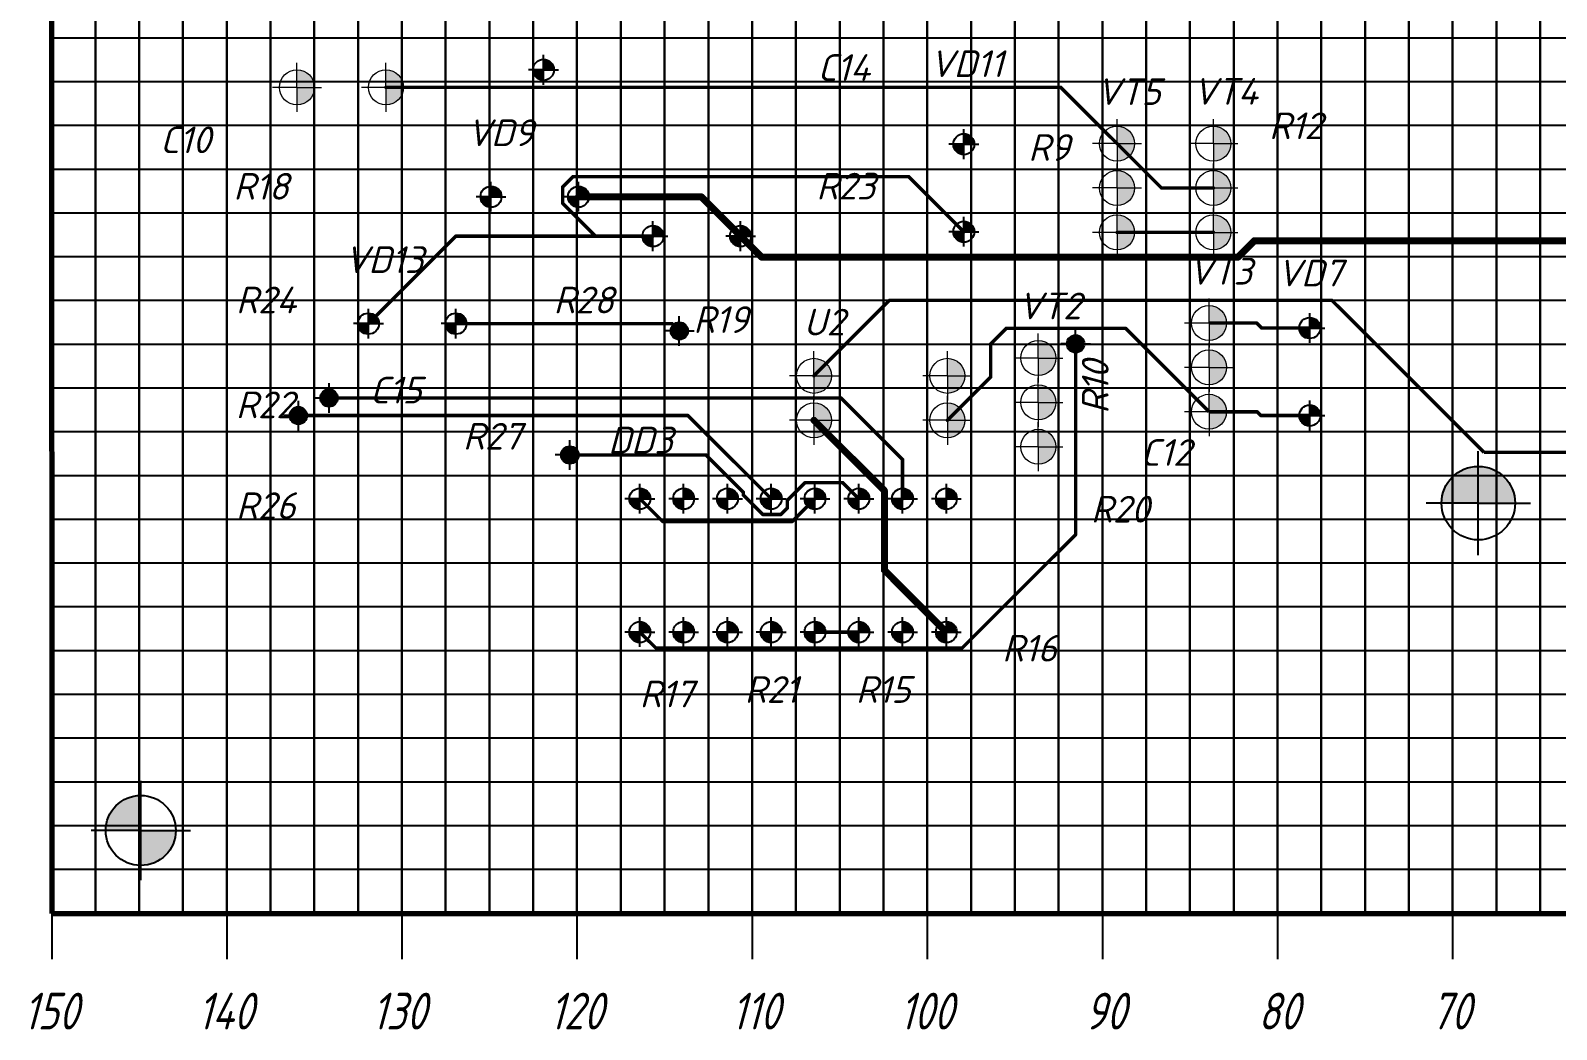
# Model space of a CAD drawing. Header units: millimetres. Extents: x 784 to 1625, y -303 to 291.
# Drawn here: x 1273.4 to 1447.7, y -13.7 to 100.5 of the extents above; entities that cross this region are included whole.
import ezdxf

# ---------------------------------------------------------------- set-up
doc = ezdxf.new("R2010")
doc.units = ezdxf.units.MM
doc.header["$LTSCALE"] = 0.5
doc.layers.get('0').update_dxf_attribs({"lineweight": 60})
for name, color, linetype in [('BottomLayer', 5, 'Continuous'), ('TopOverlay', 2, 'Continuous'), ('Тонкие', 7, 'Continuous')]:
    doc.layers.add(name, color=color, linetype=linetype)
doc.layers.add('тонкая', color=7, linetype='Continuous', lineweight=20)
doc.styles.get("Standard").update_dxf_attribs({"font": 'isocpeui.ttf', "width": 0.9})
doc.styles.add('стиль1', font='romans.shx', dxfattribs={"width": 0.75, "oblique": 15, "height": 3.5})

# ---------------------------------------------------------------- blocks, each defined once
blk = doc.blocks.new('*U29')
at = {"layer": 'Тонкие'}
for p, q in [((-2.5, 2.5), (-2.5, -2.5)), ((-2.5, 2.5), (2.5, 2.5)), ((2.5, -2.5), (2.5, 2.5)), ((-2.5, -2.5), (2.5, -2.5))]:
    blk.add_line(p, q, dxfattribs=at)
blk = doc.blocks.new('*U30')
at = {"layer": 'Тонкие', "color": 0, "linetype": 'ByBlock', "lineweight": -2, "transparency": 16777216}
for p in [(125, 100), (130, 100), (135, 100), (140, 100), (145, 100), (150, 100), (155, 100), (160, 100), (165, 100), (170, 100), (175, 100), (180, 100), (185, 100), (190, 100), (195, 100), (200, 100), (205, 100), (210, 100), (215, 100), (220, 100), (225, 100), (230, 100), (235, 100), (240, 100), (245, 100), (250, 100), (255, 100), (260, 100), (265, 100), (270, 100), (275, 100), (280, 100), (285, 100), (290, 100), (295, 100), (125, 95), (130, 95), (135, 95), (140, 95), (145, 95), (150, 95), (155, 95), (160, 95), (165, 95), (170, 95), (175, 95), (180, 95), (185, 95), (190, 95), (195, 95), (200, 95), (205, 95), (210, 95), (215, 95), (220, 95), (225, 95), (230, 95), (235, 95), (240, 95), (245, 95), (250, 95), (255, 95), (260, 95), (265, 95), (270, 95), (275, 95), (280, 95), (285, 95), (290, 95), (295, 95), (125, 90), (130, 90), (135, 90), (140, 90), (145, 90), (150, 90), (155, 90), (160, 90), (165, 90), (170, 90), (175, 90), (180, 90), (185, 90), (190, 90), (195, 90), (200, 90), (205, 90), (210, 90), (215, 90), (220, 90), (225, 90), (230, 90), (235, 90), (240, 90), (245, 90), (250, 90), (255, 90), (260, 90), (265, 90), (270, 90), (275, 90), (280, 90), (285, 90), (290, 90), (295, 90), (125, 85), (130, 85), (135, 85), (140, 85), (145, 85), (150, 85), (155, 85), (160, 85), (165, 85), (170, 85), (175, 85), (180, 85), (185, 85), (190, 85), (195, 85), (200, 85), (205, 85), (210, 85), (215, 85), (220, 85), (225, 85), (230, 85), (235, 85), (240, 85), (245, 85), (250, 85), (255, 85), (260, 85), (265, 85), (270, 85), (275, 85), (280, 85), (285, 85), (290, 85), (295, 85), (125, 80), (130, 80), (135, 80), (140, 80), (145, 80), (150, 80), (155, 80), (160, 80), (165, 80), (170, 80), (175, 80), (180, 80), (185, 80), (190, 80), (195, 80), (200, 80), (205, 80), (210, 80), (215, 80), (220, 80), (225, 80), (230, 80), (235, 80), (240, 80), (245, 80), (250, 80), (255, 80), (260, 80), (265, 80), (270, 80), (275, 80), (280, 80), (285, 80), (290, 80), (295, 80), (125, 75), (130, 75), (135, 75), (140, 75), (145, 75), (150, 75), (155, 75), (160, 75), (165, 75), (170, 75), (175, 75), (180, 75), (185, 75), (190, 75), (195, 75), (200, 75), (205, 75), (210, 75), (215, 75), (220, 75), (225, 75), (230, 75), (235, 75), (240, 75), (245, 75), (250, 75), (255, 75), (260, 75), (265, 75), (270, 75), (275, 75), (280, 75), (285, 75), (290, 75), (295, 75), (125, 70), (130, 70), (135, 70), (140, 70), (145, 70), (150, 70), (155, 70), (160, 70), (165, 70), (170, 70), (175, 70), (180, 70), (185, 70), (190, 70), (195, 70), (200, 70), (205, 70), (210, 70), (215, 70), (220, 70), (225, 70), (230, 70), (235, 70), (240, 70), (245, 70), (250, 70), (255, 70), (260, 70), (265, 70), (270, 70), (275, 70), (280, 70), (285, 70), (290, 70), (295, 70), (125, 65), (130, 65), (135, 65), (140, 65), (145, 65), (150, 65), (155, 65), (160, 65), (165, 65), (170, 65), (175, 65), (180, 65), (185, 65), (190, 65), (195, 65), (200, 65), (205, 65), (210, 65), (215, 65), (220, 65), (225, 65), (230, 65), (235, 65), (240, 65), (245, 65), (250, 65), (255, 65), (260, 65), (265, 65), (270, 65), (275, 65), (280, 65), (285, 65), (290, 65), (295, 65), (125, 60), (130, 60), (135, 60), (140, 60), (145, 60), (150, 60), (155, 60), (160, 60), (165, 60), (170, 60), (175, 60), (180, 60), (185, 60), (190, 60), (195, 60), (200, 60), (205, 60), (210, 60), (215, 60), (220, 60), (225, 60), (230, 60), (235, 60), (240, 60), (245, 60), (250, 60), (255, 60), (260, 60), (265, 60), (270, 60), (275, 60), (280, 60), (285, 60), (290, 60), (295, 60), (125, 55), (130, 55), (135, 55), (140, 55), (145, 55), (150, 55), (155, 55), (160, 55), (165, 55), (170, 55), (175, 55), (180, 55), (185, 55), (190, 55), (195, 55), (200, 55), (205, 55), (210, 55), (215, 55), (220, 55), (225, 55), (230, 55), (235, 55), (240, 55), (245, 55), (250, 55), (255, 55), (260, 55), (265, 55), (270, 55), (275, 55), (280, 55), (285, 55), (290, 55), (295, 55), (125, 50), (130, 50), (135, 50), (140, 50), (145, 50), (150, 50), (155, 50), (160, 50), (165, 50), (170, 50), (175, 50), (180, 50), (185, 50), (190, 50), (195, 50), (200, 50), (205, 50), (210, 50), (215, 50), (220, 50), (225, 50), (230, 50), (235, 50), (240, 50), (245, 50), (250, 50), (255, 50), (260, 50), (265, 50), (270, 50), (275, 50), (280, 50), (285, 50), (290, 50), (295, 50), (125, 45), (130, 45), (135, 45), (140, 45), (145, 45), (150, 45), (155, 45), (160, 45), (165, 45), (170, 45), (175, 45), (180, 45), (185, 45), (190, 45), (195, 45), (200, 45), (205, 45), (210, 45), (215, 45), (220, 45), (225, 45), (230, 45), (235, 45), (240, 45), (245, 45), (250, 45), (255, 45), (260, 45), (265, 45), (270, 45), (275, 45), (280, 45), (285, 45), (290, 45), (295, 45), (125, 40), (130, 40), (135, 40), (140, 40), (145, 40), (150, 40), (155, 40), (160, 40), (165, 40), (170, 40), (175, 40), (180, 40), (185, 40), (190, 40), (195, 40), (200, 40), (205, 40), (210, 40), (215, 40), (220, 40), (225, 40), (230, 40), (235, 40), (240, 40), (245, 40), (250, 40), (255, 40), (260, 40), (265, 40), (270, 40), (275, 40), (280, 40), (285, 40), (290, 40), (295, 40), (125, 35), (130, 35), (135, 35), (140, 35), (145, 35), (150, 35), (155, 35), (160, 35), (165, 35), (170, 35), (175, 35), (180, 35), (185, 35), (190, 35), (195, 35), (200, 35), (205, 35), (210, 35), (215, 35), (220, 35), (225, 35), (230, 35), (235, 35), (240, 35), (245, 35), (250, 35), (255, 35), (260, 35), (265, 35), (270, 35), (275, 35), (280, 35), (285, 35), (290, 35), (295, 35), (125, 30), (130, 30), (135, 30), (140, 30), (145, 30), (150, 30), (155, 30), (160, 30), (165, 30), (170, 30), (175, 30), (180, 30), (185, 30), (190, 30), (195, 30), (200, 30), (205, 30), (210, 30), (215, 30), (220, 30), (225, 30), (230, 30), (235, 30), (240, 30), (245, 30), (250, 30), (255, 30), (260, 30), (265, 30), (270, 30), (275, 30), (280, 30), (285, 30), (290, 30), (295, 30), (125, 25), (130, 25), (135, 25), (140, 25), (145, 25), (150, 25), (155, 25), (160, 25), (165, 25), (170, 25), (175, 25), (180, 25), (185, 25), (190, 25), (195, 25), (200, 25), (205, 25), (210, 25), (215, 25), (220, 25), (225, 25), (230, 25), (235, 25), (240, 25), (245, 25), (250, 25), (255, 25), (260, 25), (265, 25), (270, 25), (275, 25), (280, 25), (285, 25), (290, 25), (295, 25), (125, 20), (130, 20), (135, 20), (140, 20), (145, 20), (150, 20), (155, 20), (160, 20), (165, 20), (170, 20), (175, 20), (180, 20), (185, 20), (190, 20), (195, 20), (200, 20), (205, 20), (210, 20), (215, 20), (220, 20), (225, 20), (230, 20), (235, 20), (240, 20), (245, 20), (250, 20), (255, 20), (260, 20), (265, 20), (270, 20), (275, 20), (280, 20), (285, 20), (290, 20), (295, 20), (125, 15), (130, 15), (135, 15), (140, 15), (145, 15), (150, 15), (155, 15), (160, 15), (165, 15), (170, 15), (175, 15), (180, 15), (185, 15), (190, 15), (195, 15), (200, 15), (205, 15), (210, 15), (215, 15), (220, 15), (225, 15), (230, 15), (235, 15), (240, 15), (245, 15), (250, 15), (255, 15), (260, 15), (265, 15), (270, 15), (275, 15), (280, 15), (285, 15), (290, 15), (295, 15), (125, 10), (130, 10), (135, 10), (140, 10), (145, 10), (150, 10), (155, 10), (160, 10), (165, 10), (170, 10), (175, 10), (180, 10), (185, 10), (190, 10), (195, 10), (200, 10), (205, 10), (210, 10), (215, 10), (220, 10), (225, 10), (230, 10), (235, 10), (240, 10), (245, 10), (250, 10), (255, 10), (260, 10), (265, 10), (270, 10), (275, 10), (280, 10), (285, 10), (290, 10), (295, 10), (125, 5), (130, 5), (135, 5), (140, 5), (145, 5), (150, 5), (155, 5), (160, 5), (165, 5), (170, 5), (175, 5), (180, 5), (185, 5), (190, 5), (195, 5), (200, 5), (205, 5), (210, 5), (215, 5), (220, 5), (225, 5), (230, 5), (235, 5), (240, 5), (245, 5), (250, 5), (255, 5), (260, 5), (265, 5), (270, 5), (275, 5), (280, 5), (285, 5), (290, 5), (295, 5), (125, 0), (130, 0), (135, 0), (140, 0), (145, 0), (150, 0), (155, 0), (160, 0), (165, 0), (170, 0), (175, 0), (180, 0), (185, 0), (190, 0), (195, 0), (200, 0), (205, 0), (210, 0), (215, 0), (220, 0), (225, 0), (230, 0), (235, 0), (240, 0), (245, 0), (250, 0), (255, 0), (260, 0), (265, 0), (270, 0), (275, 0), (280, 0), (285, 0), (290, 0), (295, 0)]:
    blk.add_blockref('*U29', p, dxfattribs=at)

msp = doc.modelspace()

# ---------------------------------------------------------------- hatches: boundary and pattern name
at = {"lineweight": -3}
h = msp.add_hatch(color=256, dxfattribs=at)
h.dxf.hatch_style = 1
h.paths.add_polyline_path([(1332.01, 95.98), (1330.81, 95.98, 0.414214), (1332.01, 94.78)])
for points in [[(1333.22, 95.98, 0.414214), (1332.01, 97.19), (1332.01, 95.98)], [(1381.22, 87.48, 0.414214), (1380.01, 88.69), (1380.01, 87.48)], [(1327.22, 81.48, 0.414214), (1326.01, 82.69), (1326.01, 81.48)], [(1337.22, 81.48, 0.414214), (1336.01, 82.69), (1336.01, 81.48)], [(1381.22, 77.48, 0.414214), (1380.01, 78.69), (1380.01, 77.48)], [(1345.72, 76.98, 0.414214), (1344.51, 78.19), (1344.51, 76.98)], [(1355.72, 76.98, 0.414214), (1354.51, 78.19), (1354.51, 76.98)], [(1313.22, 66.98, 0.414214), (1312.01, 68.19), (1312.01, 66.98)], [(1323.22, 66.98, 0.414214), (1322.01, 68.19), (1322.01, 66.98)], [(1420.72, 66.48, 0.414214), (1419.51, 67.69), (1419.51, 66.48)], [(1420.72, 56.48, 0.414214), (1419.51, 57.69), (1419.51, 56.48)], [(1344.22, 46.98, 0.414214), (1343.01, 48.19), (1343.01, 46.98)], [(1349.22, 46.98, 0.414214), (1348.01, 48.19), (1348.01, 46.98)], [(1354.22, 46.98, 0.414214), (1353.01, 48.19), (1353.01, 46.98)], [(1359.22, 46.98, 0.414214), (1358.01, 48.19), (1358.01, 46.98)], [(1364.22, 46.98, 0.414214), (1363.01, 48.19), (1363.01, 46.98)], [(1369.22, 46.98, 0.414214), (1368.01, 48.19), (1368.01, 46.98)], [(1374.22, 46.98, 0.414214), (1373.01, 48.19), (1373.01, 46.98)], [(1379.22, 46.98, 0.414214), (1378.01, 48.19), (1378.01, 46.98)], [(1344.22, 31.74, 0.414214), (1343.01, 32.95), (1343.01, 31.74)], [(1349.22, 31.74, 0.414214), (1348.01, 32.95), (1348.01, 31.74)], [(1354.22, 31.74, 0.414214), (1353.01, 32.95), (1353.01, 31.74)], [(1359.22, 31.74, 0.414214), (1358.01, 32.95), (1358.01, 31.74)], [(1364.22, 31.74, 0.414214), (1363.01, 32.95), (1363.01, 31.74)], [(1369.22, 31.74, 0.414214), (1368.01, 32.95), (1368.01, 31.74)], [(1374.22, 31.74, 0.414214), (1373.01, 32.95), (1373.01, 31.74)], [(1379.22, 31.74, 0.414214), (1378.01, 32.95), (1378.01, 31.74)]]:
    msp.add_hatch(color=0, dxfattribs=at).paths.add_polyline_path(points)
h = msp.add_hatch(color=256, dxfattribs=at)
h.dxf.hatch_style = 1
h.paths.add_polyline_path([(1380.01, 87.48), (1378.81, 87.48, 0.414214), (1380.01, 86.28)])
h = msp.add_hatch(color=256, dxfattribs=at)
h.dxf.hatch_style = 1
h.paths.add_polyline_path([(1326.01, 81.48), (1324.81, 81.48, 0.414214), (1326.01, 80.28)])
h = msp.add_hatch(color=256, dxfattribs=at)
h.dxf.hatch_style = 1
h.paths.add_polyline_path([(1336.01, 81.48), (1334.81, 81.48, 0.414214), (1336.01, 80.28)])
h = msp.add_hatch(color=256, dxfattribs=at)
h.dxf.hatch_style = 1
h.paths.add_polyline_path([(1344.51, 76.98), (1343.31, 76.98, 0.414214), (1344.51, 75.78)])
h = msp.add_hatch(color=256, dxfattribs=at)
h.dxf.hatch_style = 1
h.paths.add_polyline_path([(1354.51, 76.98), (1353.31, 76.98, 0.414214), (1354.51, 75.78)])
h = msp.add_hatch(color=256, dxfattribs=at)
h.dxf.hatch_style = 1
h.paths.add_polyline_path([(1380.01, 77.48), (1378.81, 77.48, 0.414214), (1380.01, 76.28)])
h = msp.add_hatch(color=256, dxfattribs=at)
h.dxf.hatch_style = 1
h.paths.add_polyline_path([(1312.01, 66.98), (1310.81, 66.98, 0.414214), (1312.01, 65.78)])
h = msp.add_hatch(color=256, dxfattribs=at)
h.dxf.hatch_style = 1
h.paths.add_polyline_path([(1322.01, 66.98), (1320.81, 66.98, 0.414214), (1322.01, 65.78)])
h = msp.add_hatch(color=0, dxfattribs=at)
h.dxf.hatch_style = 1
h.paths.add_polyline_path([(1347.51, 67.15, 0.414214), (1346.51, 66.15), (1347.51, 66.15)])
h.paths.add_polyline_path([(1347.51, 66.15), (1346.51, 66.15, 0.414214), (1347.51, 65.15)])
h = msp.add_hatch(color=0, dxfattribs=at)
h.dxf.hatch_style = 1
h.paths.add_polyline_path([(1347.51, 66.15), (1348.51, 66.15, 0.414214), (1347.51, 67.15)], flags=17)
h.paths.add_polyline_path([(1348.51, 66.15, 0.414214), (1347.51, 67.15), (1347.51, 65.15, 0.414214)])
h = msp.add_hatch(color=256, dxfattribs=at)
h.dxf.hatch_style = 1
h.paths.add_polyline_path([(1348.51, 66.15, 0.414214), (1347.51, 67.15), (1347.51, 66.15)])
h = msp.add_hatch(color=256, dxfattribs=at)
h.dxf.hatch_style = 1
h.paths.add_polyline_path([(1419.51, 66.48), (1418.31, 66.48, 0.414214), (1419.51, 65.28)])
h = msp.add_hatch(color=0, dxfattribs=at)
h.dxf.hatch_style = 1
h.paths.add_polyline_path([(1392.77, 65.67, 0.414214), (1391.77, 64.67), (1392.77, 64.67)])
h.paths.add_polyline_path([(1392.77, 64.67), (1391.77, 64.67, 0.414214), (1392.77, 63.67)])
h = msp.add_hatch(color=0, dxfattribs=at)
h.dxf.hatch_style = 1
h.paths.add_polyline_path([(1392.77, 64.67), (1393.77, 64.67, 0.414214), (1392.77, 65.67)], flags=17)
h.paths.add_polyline_path([(1393.77, 64.67, 0.414214), (1392.77, 65.67), (1392.77, 63.67, 0.414214)])
h = msp.add_hatch(color=256, dxfattribs=at)
h.dxf.hatch_style = 1
h.paths.add_polyline_path([(1393.77, 64.67, 0.414214), (1392.77, 65.67), (1392.77, 64.67)])
h = msp.add_hatch(color=0, dxfattribs=at)
h.dxf.hatch_style = 1
h.paths.add_polyline_path([(1307.51, 59.48, 0.414214), (1306.51, 58.48), (1307.51, 58.48)])
h.paths.add_polyline_path([(1307.51, 58.48), (1306.51, 58.48, 0.414214), (1307.51, 57.48)])
h = msp.add_hatch(color=0, dxfattribs=at)
h.dxf.hatch_style = 1
h.paths.add_polyline_path([(1307.51, 58.48), (1308.51, 58.48, 0.414214), (1307.51, 59.48)], flags=17)
h.paths.add_polyline_path([(1308.51, 58.48, 0.414214), (1307.51, 59.48), (1307.51, 57.48, 0.414214)])
h = msp.add_hatch(color=256, dxfattribs=at)
h.dxf.hatch_style = 1
h.paths.add_polyline_path([(1308.51, 58.48, 0.414214), (1307.51, 59.48), (1307.51, 58.48)])
h = msp.add_hatch(color=0, dxfattribs=at)
h.dxf.hatch_style = 1
h.paths.add_polyline_path([(1304.01, 57.48, 0.414214), (1303.01, 56.48), (1304.01, 56.48)])
h.paths.add_polyline_path([(1304.01, 56.48), (1303.01, 56.48, 0.414214), (1304.01, 55.48)])
h = msp.add_hatch(color=0, dxfattribs=at)
h.dxf.hatch_style = 1
h.paths.add_polyline_path([(1304.01, 56.48), (1305.01, 56.48, 0.414214), (1304.01, 57.48)], flags=17)
h.paths.add_polyline_path([(1305.01, 56.48, 0.414214), (1304.01, 57.48), (1304.01, 55.48, 0.414214)])
h = msp.add_hatch(color=256, dxfattribs=at)
h.dxf.hatch_style = 1
h.paths.add_polyline_path([(1305.01, 56.48, 0.414214), (1304.01, 57.48), (1304.01, 56.48)])
h = msp.add_hatch(color=256, dxfattribs=at)
h.dxf.hatch_style = 1
h.paths.add_polyline_path([(1419.51, 56.48), (1418.31, 56.48, 0.414214), (1419.51, 55.28)])
h = msp.add_hatch(color=0, dxfattribs=at)
h.dxf.hatch_style = 1
h.paths.add_polyline_path([(1335.01, 52.98, 0.414214), (1334.01, 51.98), (1335.01, 51.98)])
h.paths.add_polyline_path([(1335.01, 51.98), (1334.01, 51.98, 0.414214), (1335.01, 50.98)])
h = msp.add_hatch(color=0, dxfattribs=at)
h.dxf.hatch_style = 1
h.paths.add_polyline_path([(1335.01, 51.98), (1336.01, 51.98, 0.414214), (1335.01, 52.98)], flags=17)
h.paths.add_polyline_path([(1336.01, 51.98, 0.414214), (1335.01, 52.98), (1335.01, 50.98, 0.414214)])
h = msp.add_hatch(color=256, dxfattribs=at)
h.dxf.hatch_style = 1
h.paths.add_polyline_path([(1336.01, 51.98, 0.414214), (1335.01, 52.98), (1335.01, 51.98)])
at = {"lineweight": 50}
h = msp.add_hatch(color=256, dxfattribs=at)
h.dxf.hatch_style = 1
h.paths.add_polyline_path([(1438.76, 50.68, 0.414214), (1434.56, 46.48), (1438.76, 46.48)])
h.paths.add_polyline_path([(1438.76, 50.68), (1438.76, 46.48), (1442.96, 46.48, 0.414214)])
at = {"lineweight": -3}
h = msp.add_hatch(color=256, dxfattribs=at)
h.dxf.hatch_style = 1
h.paths.add_polyline_path([(1343.01, 46.98), (1341.81, 46.98, 0.414214), (1343.01, 45.78)])
h = msp.add_hatch(color=256, dxfattribs=at)
h.dxf.hatch_style = 1
h.paths.add_polyline_path([(1348.01, 46.98), (1346.81, 46.98, 0.414214), (1348.01, 45.78)])
h = msp.add_hatch(color=256, dxfattribs=at)
h.dxf.hatch_style = 1
h.paths.add_polyline_path([(1353.01, 46.98), (1351.81, 46.98, 0.414214), (1353.01, 45.78)])
h = msp.add_hatch(color=256, dxfattribs=at)
h.dxf.hatch_style = 1
h.paths.add_polyline_path([(1358.01, 46.98), (1356.81, 46.98, 0.414214), (1358.01, 45.78)])
h = msp.add_hatch(color=256, dxfattribs=at)
h.dxf.hatch_style = 1
h.paths.add_polyline_path([(1363.01, 46.98), (1361.81, 46.98, 0.414214), (1363.01, 45.78)])
h = msp.add_hatch(color=256, dxfattribs=at)
h.dxf.hatch_style = 1
h.paths.add_polyline_path([(1368.01, 46.98), (1366.81, 46.98, 0.414214), (1368.01, 45.78)])
h = msp.add_hatch(color=256, dxfattribs=at)
h.dxf.hatch_style = 1
h.paths.add_polyline_path([(1373.01, 46.98), (1371.81, 46.98, 0.414214), (1373.01, 45.78)])
h = msp.add_hatch(color=256, dxfattribs=at)
h.dxf.hatch_style = 1
h.paths.add_polyline_path([(1378.01, 46.98), (1376.81, 46.98, 0.414214), (1378.01, 45.78)])
h = msp.add_hatch(color=256, dxfattribs=at)
h.dxf.hatch_style = 1
h.paths.add_polyline_path([(1343.01, 31.74), (1341.81, 31.74, 0.414214), (1343.01, 30.54)])
h = msp.add_hatch(color=256, dxfattribs=at)
h.dxf.hatch_style = 1
h.paths.add_polyline_path([(1348.01, 31.74), (1346.81, 31.74, 0.414214), (1348.01, 30.54)])
h = msp.add_hatch(color=256, dxfattribs=at)
h.dxf.hatch_style = 1
h.paths.add_polyline_path([(1353.01, 31.74), (1351.81, 31.74, 0.414214), (1353.01, 30.54)])
h = msp.add_hatch(color=256, dxfattribs=at)
h.dxf.hatch_style = 1
h.paths.add_polyline_path([(1358.01, 31.74), (1356.81, 31.74, 0.414214), (1358.01, 30.54)])
h = msp.add_hatch(color=256, dxfattribs=at)
h.dxf.hatch_style = 1
h.paths.add_polyline_path([(1363.01, 31.74), (1361.81, 31.74, 0.414214), (1363.01, 30.54)])
h = msp.add_hatch(color=256, dxfattribs=at)
h.dxf.hatch_style = 1
h.paths.add_polyline_path([(1368.01, 31.74), (1366.81, 31.74, 0.414214), (1368.01, 30.54)])
h = msp.add_hatch(color=256, dxfattribs=at)
h.dxf.hatch_style = 1
h.paths.add_polyline_path([(1373.01, 31.74), (1371.81, 31.74, 0.414214), (1373.01, 30.54)])
h = msp.add_hatch(color=256, dxfattribs=at)
h.dxf.hatch_style = 1
h.paths.add_polyline_path([(1378.01, 31.74), (1376.81, 31.74, 0.414214), (1378.01, 30.54)])
h = msp.add_hatch(color=0, dxfattribs=at)
h.paths.add_polyline_path([(1282.01, 9.08), (1286.01, 9.08), (1286.01, 13.08, 0.414214)])
h.paths.add_polyline_path([(1290.01, 9.08), (1286.01, 9.08), (1286.01, 5.08, 0.414214)])
at = {"layer": 'тонкая'}
h = msp.add_hatch(color=256, dxfattribs=at)
edge = h.paths.add_edge_path()
edge.add_line((1303.85, 95.98), (1303.85, 91.98))
edge.add_arc((1303.85, 93.98), 2, 270, 450)
h = msp.add_hatch(color=256, dxfattribs=at)
edge = h.paths.add_edge_path()
edge.add_line((1314.01, 95.98), (1314.01, 91.98))
edge.add_arc((1314.01, 93.98), 2, 270, 450)
h = msp.add_hatch(color=256, dxfattribs=at)
edge = h.paths.add_edge_path()
edge.add_line((1397.51, 89.55), (1397.51, 85.55))
edge.add_arc((1397.51, 87.55), 2, 270, 450)
h = msp.add_hatch(color=256, dxfattribs=at)
edge = h.paths.add_edge_path()
edge.add_line((1408.51, 89.55), (1408.51, 85.55))
edge.add_arc((1408.51, 87.55), 2, 270, 450)
h = msp.add_hatch(color=256, dxfattribs=at)
edge = h.paths.add_edge_path()
edge.add_line((1397.51, 84.48), (1397.51, 80.48))
edge.add_arc((1397.51, 82.48), 2, 270, 450)
h = msp.add_hatch(color=256, dxfattribs=at)
edge = h.paths.add_edge_path()
edge.add_line((1408.51, 84.48), (1408.51, 80.48))
edge.add_arc((1408.51, 82.48), 2, 270, 450)
h = msp.add_hatch(color=256, dxfattribs=at)
edge = h.paths.add_edge_path()
edge.add_line((1397.51, 79.41), (1397.51, 75.41))
edge.add_arc((1397.51, 77.41), 2, 270, 450)
h = msp.add_hatch(color=256, dxfattribs=at)
edge = h.paths.add_edge_path()
edge.add_line((1408.51, 79.41), (1408.51, 75.41))
edge.add_arc((1408.51, 77.41), 2, 270, 450)
h = msp.add_hatch(color=256, dxfattribs=at)
edge = h.paths.add_edge_path()
edge.add_line((1408.01, 69.05), (1408.01, 65.05))
edge.add_arc((1408.01, 67.05), 2, 270, 450)
h = msp.add_hatch(color=256, dxfattribs=at)
edge = h.paths.add_edge_path()
edge.add_line((1388.51, 65.05), (1388.51, 61.05))
edge.add_arc((1388.51, 63.05), 2, 270, 450)
h = msp.add_hatch(color=256, dxfattribs=at)
edge = h.paths.add_edge_path()
edge.add_line((1362.89, 63.02), (1362.89, 59.02))
edge.add_arc((1362.89, 61.02), 2, 270, 450)
h = msp.add_hatch(color=256, dxfattribs=at)
edge = h.paths.add_edge_path()
edge.add_line((1378.13, 63.02), (1378.13, 59.02))
edge.add_arc((1378.13, 61.02), 2, 270, 450)
h = msp.add_hatch(color=256, dxfattribs=at)
edge = h.paths.add_edge_path()
edge.add_line((1408.01, 63.98), (1408.01, 59.98))
edge.add_arc((1408.01, 61.98), 2, 270, 450)
h = msp.add_hatch(color=256, dxfattribs=at)
edge = h.paths.add_edge_path()
edge.add_line((1388.51, 59.98), (1388.51, 55.98))
edge.add_arc((1388.51, 57.98), 2, 270, 450)
h = msp.add_hatch(color=256, dxfattribs=at)
edge = h.paths.add_edge_path()
edge.add_line((1362.89, 57.94), (1362.89, 53.94))
edge.add_arc((1362.89, 55.94), 2, 270, 450)
h = msp.add_hatch(color=256, dxfattribs=at)
edge = h.paths.add_edge_path()
edge.add_line((1378.13, 57.94), (1378.13, 53.94))
edge.add_arc((1378.13, 55.94), 2, 270, 450)
h = msp.add_hatch(color=256, dxfattribs=at)
edge = h.paths.add_edge_path()
edge.add_line((1408.01, 58.91), (1408.01, 54.91))
edge.add_arc((1408.01, 56.91), 2, 270, 450)
h = msp.add_hatch(color=256, dxfattribs=at)
edge = h.paths.add_edge_path()
edge.add_line((1388.51, 54.91), (1388.51, 50.91))
edge.add_arc((1388.51, 52.91), 2, 270, 450)

# ---------------------------------------------------------------- linework, layer by layer
at = {"lineweight": -3}
for p, q in [((1332.01, 94.28), (1332.01, 97.69)), ((1332.01, 95.98), (1330.31, 95.98)), ((1332.01, 95.98), (1333.72, 95.98)), ((1380.01, 85.78), (1380.01, 89.19)), ((1380.01, 87.48), (1378.31, 87.48)), ((1380.01, 87.48), (1381.72, 87.48)), ((1326.01, 79.78), (1326.01, 83.19)), ((1336.01, 79.78), (1336.01, 83.19)), ((1326.01, 81.48), (1324.31, 81.48)), ((1326.01, 81.48), (1327.72, 81.48)), ((1336.01, 81.48), (1334.31, 81.48)), ((1336.01, 81.48), (1337.72, 81.48)), ((1344.51, 75.28), (1344.51, 78.69)), ((1354.51, 75.28), (1354.51, 78.69)), ((1380.01, 75.78), (1380.01, 79.19)), ((1344.51, 76.98), (1342.81, 76.98)), ((1344.51, 76.98), (1346.22, 76.98)), ((1354.51, 76.98), (1352.81, 76.98)), ((1354.51, 76.98), (1356.22, 76.98)), ((1380.01, 77.48), (1378.31, 77.48)), ((1380.01, 77.48), (1381.72, 77.48)), ((1312.01, 65.28), (1312.01, 68.69)), ((1322.01, 65.28), (1322.01, 68.69)), ((1419.51, 64.78), (1419.51, 68.19)), ((1312.01, 66.98), (1310.31, 66.98)), ((1312.01, 66.98), (1313.72, 66.98)), ((1322.01, 66.98), (1320.31, 66.98)), ((1322.01, 66.98), (1323.72, 66.98)), ((1347.51, 64.45), (1347.51, 67.84)), ((1392.77, 62.98), (1392.77, 66.37)), ((1419.51, 66.48), (1417.81, 66.48)), ((1419.51, 66.48), (1421.22, 66.48)), ((1347.51, 66.15), (1345.82, 66.15)), ((1347.51, 66.15), (1349.21, 66.15)), ((1392.77, 64.67), (1391.08, 64.67)), ((1392.77, 64.67), (1394.47, 64.67)), ((1307.51, 56.79), (1307.51, 60.18)), ((1304.01, 54.79), (1304.01, 58.18)), ((1307.51, 58.48), (1305.82, 58.48)), ((1307.51, 58.48), (1309.21, 58.48)), ((1419.51, 54.78), (1419.51, 58.19)), ((1304.01, 56.48), (1302.32, 56.48)), ((1304.01, 56.48), (1305.71, 56.48)), ((1419.51, 56.48), (1417.81, 56.48)), ((1419.51, 56.48), (1421.22, 56.48)), ((1335.01, 50.29), (1335.01, 53.68)), ((1438.76, 40.53), (1438.76, 52.43)), ((1335.01, 51.98), (1333.32, 51.98)), ((1335.01, 51.98), (1336.71, 51.98)), ((1343.01, 45.28), (1343.01, 48.69)), ((1348.01, 45.28), (1348.01, 48.69)), ((1353.01, 45.28), (1353.01, 48.69)), ((1358.01, 45.28), (1358.01, 48.69)), ((1363.01, 45.28), (1363.01, 48.69)), ((1368.01, 45.28), (1368.01, 48.69)), ((1373.01, 45.28), (1373.01, 48.69)), ((1378.01, 45.28), (1378.01, 48.69)), ((1343.01, 46.98), (1341.31, 46.98)), ((1343.01, 46.98), (1344.72, 46.98)), ((1348.01, 46.98), (1346.31, 46.98)), ((1348.01, 46.98), (1349.72, 46.98)), ((1353.01, 46.98), (1351.31, 46.98)), ((1353.01, 46.98), (1354.72, 46.98)), ((1358.01, 46.98), (1356.31, 46.98)), ((1358.01, 46.98), (1359.72, 46.98)), ((1363.01, 46.98), (1361.31, 46.98)), ((1363.01, 46.98), (1364.72, 46.98)), ((1368.01, 46.98), (1366.31, 46.98)), ((1368.01, 46.98), (1369.72, 46.98)), ((1373.01, 46.98), (1371.31, 46.98)), ((1373.01, 46.98), (1374.72, 46.98)), ((1378.01, 46.98), (1376.31, 46.98)), ((1378.01, 46.98), (1379.72, 46.98)), ((1438.76, 46.48), (1432.81, 46.48)), ((1438.76, 46.48), (1444.71, 46.48)), ((1343.01, 30.04), (1343.01, 33.45)), ((1348.01, 30.04), (1348.01, 33.45)), ((1353.01, 30.04), (1353.01, 33.45)), ((1358.01, 30.04), (1358.01, 33.45)), ((1363.01, 30.04), (1363.01, 33.45)), ((1368.01, 30.04), (1368.01, 33.45)), ((1373.01, 30.04), (1373.01, 33.45)), ((1378.01, 30.04), (1378.01, 33.45)), ((1343.01, 31.74), (1341.31, 31.74)), ((1343.01, 31.74), (1344.72, 31.74)), ((1348.01, 31.74), (1346.31, 31.74)), ((1348.01, 31.74), (1349.72, 31.74)), ((1353.01, 31.74), (1351.31, 31.74)), ((1353.01, 31.74), (1354.72, 31.74)), ((1358.01, 31.74), (1356.31, 31.74)), ((1358.01, 31.74), (1359.72, 31.74)), ((1363.01, 31.74), (1361.31, 31.74)), ((1363.01, 31.74), (1364.72, 31.74)), ((1368.01, 31.74), (1366.31, 31.74)), ((1368.01, 31.74), (1369.72, 31.74)), ((1373.01, 31.74), (1371.31, 31.74)), ((1373.01, 31.74), (1374.72, 31.74)), ((1378.01, 31.74), (1376.31, 31.74)), ((1378.01, 31.74), (1379.72, 31.74)), ((1286.01, 3.41), (1286.01, 14.75)), ((1286.01, 9.08), (1280.35, 9.08)), ((1286.01, 9.08), (1291.68, 9.08))]:
    msp.add_line(p, q, dxfattribs=at)
for centre, radius in [((1332.01, 95.98), 1.2), ((1380.01, 87.48), 1.2), ((1326.01, 81.48), 1.2), ((1336.01, 81.48), 1.2), ((1380.01, 77.48), 1.2), ((1344.51, 76.98), 1.2), ((1354.51, 76.98), 1.2), ((1312.01, 66.98), 1.2), ((1322.01, 66.98), 1.2), ((1347.51, 66.15), 1), ((1419.51, 66.48), 1.2), ((1392.77, 64.67), 1), ((1307.51, 58.48), 1), ((1419.51, 56.48), 1.2), ((1304.01, 56.48), 1), ((1335.01, 51.98), 1), ((1438.76, 46.48), 4.2), ((1343.01, 46.98), 1.2), ((1348.01, 46.98), 1.2), ((1353.01, 46.98), 1.2), ((1358.01, 46.98), 1.2), ((1363.01, 46.98), 1.2), ((1368.01, 46.98), 1.2), ((1373.01, 46.98), 1.2), ((1378.01, 46.98), 1.2), ((1343.01, 31.74), 1.2), ((1348.01, 31.74), 1.2), ((1353.01, 31.74), 1.2), ((1358.01, 31.74), 1.2), ((1363.01, 31.74), 1.2), ((1368.01, 31.74), 1.2), ((1373.01, 31.74), 1.2), ((1378.01, 31.74), 1.2), ((1286.01, 9.08), 4)]:
    msp.add_circle(centre, radius, dxfattribs=at)
at = {"layer": 'BottomLayer'}
for points, const_width in [([(1314.01, 93.98), (1391.08, 93.98)], 0.4), ([(1391.08, 93.98), (1397.51, 87.55)], 0.4), ([(1397.51, 87.55), (1402.58, 82.48)], 0.4), ([(1334.2, 82.61), (1335.37, 83.77)], 0.4), ([(1335.37, 83.77), (1373.72, 83.77)], 0.4), ([(1373.72, 83.77), (1380.01, 77.48)], 0.4), ([(1334.2, 80.73), (1334.2, 82.61)], 0.4), ([(1402.58, 82.48), (1408.51, 82.48)], 0.4), ([(1334.2, 80.73), (1337.95, 76.98)], 0.4), ([(1336.01, 81.48), (1350.01, 81.48)], 0.8), ([(1350.01, 81.48), (1354.51, 76.98)], 0.8), ([(1312.01, 66.98), (1322.01, 76.98)], 0.4), ([(1322.01, 76.98), (1337.95, 76.98)], 0.4), ([(1337.95, 76.98), (1344.51, 76.98)], 0.4), ([(1354.51, 76.98), (1356.92, 74.58)], 0.8), ([(1397.51, 77.41), (1408.51, 77.41)], 0.4), ([(1411.32, 74.58), (1413.2, 76.46)], 0.8), ([(1413.2, 76.46), (1504.49, 76.46)], 0.8), ([(1356.92, 74.58), (1411.32, 74.58)], 0.8), ([(1362.89, 61.02), (1371.52, 69.65)], 0.4), ([(1371.52, 69.65), (1422.03, 69.65)], 0.4), ([(1422.03, 69.65), (1439.41, 52.28)], 0.4), ([(1322.01, 66.98), (1346.68, 66.98)], 0.4), ([(1346.68, 66.98), (1347.51, 66.15)], 0.4), ([(1383.07, 64.67), (1384.85, 66.45)], 0.4), ([(1384.85, 66.45), (1398.47, 66.45)], 0.4), ([(1398.47, 66.45), (1408.01, 56.91)], 0.4), ([(1408.01, 67.05), (1413.45, 67.05)], 0.4), ([(1413.45, 67.05), (1414.02, 66.48)], 0.4), ([(1414.02, 66.48), (1419.51, 66.48)], 0.4), ([(1383.07, 60.88), (1383.07, 64.67)], 0.4), ([(1392.77, 42.88), (1392.77, 64.67)], 0.4), ([(1378.13, 55.94), (1383.07, 60.88)], 0.4), ([(1307.51, 58.48), (1366, 58.48)], 0.4), ([(1366, 58.48), (1373.01, 51.46)], 0.4), ([(1304.01, 56.48), (1348.51, 56.48)], 0.4), ([(1348.51, 56.48), (1358.01, 46.98)], 0.4), ([(1362.89, 55.94), (1370.93, 47.91)], 0.8), ([(1408.01, 56.91), (1413.5, 56.91)], 0.4), ([(1413.5, 56.91), (1413.93, 56.48)], 0.4), ([(1413.93, 56.48), (1419.51, 56.48)], 0.4), ([(1439.41, 52.28), (1497.57, 52.28)], 0.4), ([(1335.01, 51.98), (1350.56, 51.98)], 0.4), ([(1350.56, 51.98), (1354.83, 47.71)], 0.4), ([(1373.01, 51.46), (1373.01, 46.98)], 0.4), ([(1359.86, 46.79), (1361.89, 48.82)], 0.4), ([(1361.89, 48.82), (1366.17, 48.82)], 0.4), ([(1366.17, 48.82), (1368.01, 46.98)], 0.4), ([(1343.01, 46.98), (1345.61, 44.38)], 0.4), ([(1354.83, 47.4), (1354.83, 47.71)], 0.4), ([(1354.83, 47.4), (1357.05, 45.18)], 0.4), ([(1360.41, 44.38), (1363.01, 46.98)], 0.4), ([(1370.93, 38.83), (1370.93, 47.91)], 0.8), ([(1357.05, 45.18), (1359.11, 45.18)], 0.4), ([(1359.11, 45.18), (1359.86, 45.93)], 0.4), ([(1359.86, 45.93), (1359.86, 46.79)], 0.4), ([(1345.61, 44.38), (1360.41, 44.38)], 0.4), ([(1379.82, 29.93), (1392.77, 42.88)], 0.4), ([(1370.93, 38.83), (1378.01, 31.74)], 0.8), ([(1343.01, 31.74), (1344.83, 29.93)], 0.4), ([(1363.01, 31.74), (1368.01, 31.74)], 0.4), ([(1344.83, 29.93), (1379.82, 29.93)], 0.4)]:
    msp.add_lwpolyline(points, dxfattribs=dict(at, const_width=const_width))
for points, const_width in [([(1313.91, 93.98, 1), (1314.11, 93.98, 1)], 0.2), ([(1390.98, 93.98, 1), (1391.18, 93.98, 1)], 0.2), ([(1390.98, 93.98, 1), (1391.18, 93.98, 1)], 0.2), ([(1397.41, 87.55, 1), (1397.61, 87.55, 1)], 0.2), ([(1397.41, 87.55, 1), (1397.61, 87.55, 1)], 0.2), ([(1335.27, 83.77, 1), (1335.47, 83.77, 1)], 0.2), ([(1335.27, 83.77, 1), (1335.47, 83.77, 1)], 0.2), ([(1373.62, 83.77, 1), (1373.82, 83.77, 1)], 0.2), ([(1373.62, 83.77, 1), (1373.82, 83.77, 1)], 0.2), ([(1334.1, 82.61, 1), (1334.3, 82.61, 1)], 0.2), ([(1334.1, 82.61, 1), (1334.3, 82.61, 1)], 0.2), ([(1402.48, 82.48, 1), (1402.68, 82.48, 1)], 0.2), ([(1402.48, 82.48, 1), (1402.68, 82.48, 1)], 0.2), ([(1408.41, 82.48, 1), (1408.61, 82.48, 1)], 0.2), ([(1334.1, 80.73, 1), (1334.3, 80.73, 1)], 0.2), ([(1334.1, 80.73, 1), (1334.3, 80.73, 1)], 0.2), ([(1335.81, 81.48, 1), (1336.21, 81.48, 1)], 0.4), ([(1349.81, 81.48, 1), (1350.21, 81.48, 1)], 0.4), ([(1349.81, 81.48, 1), (1350.21, 81.48, 1)], 0.4), ([(1321.91, 76.98, 1), (1322.11, 76.98, 1)], 0.2), ([(1321.91, 76.98, 1), (1322.11, 76.98, 1)], 0.2), ([(1337.85, 76.98, 1), (1338.05, 76.98, 1)], 0.2), ([(1337.85, 76.98, 1), (1338.05, 76.98, 1)], 0.2), ([(1337.85, 76.98, 1), (1338.05, 76.98, 1)], 0.2), ([(1344.41, 76.98, 1), (1344.61, 76.98, 1)], 0.2), ([(1354.31, 76.98, 1), (1354.71, 76.98, 1)], 0.4), ([(1354.31, 76.98, 1), (1354.71, 76.98, 1)], 0.4), ([(1379.91, 77.48, 1), (1380.11, 77.48, 1)], 0.2), ([(1397.41, 77.41, 1), (1397.61, 77.41, 1)], 0.2), ([(1408.41, 77.41, 1), (1408.61, 77.41, 1)], 0.2), ([(1413, 76.46, 1), (1413.4, 76.46, 1)], 0.4), ([(1413, 76.46, 1), (1413.4, 76.46, 1)], 0.4), ([(1356.72, 74.58, 1), (1357.12, 74.58, 1)], 0.4), ([(1356.72, 74.58, 1), (1357.12, 74.58, 1)], 0.4), ([(1411.12, 74.58, 1), (1411.52, 74.58, 1)], 0.4), ([(1411.12, 74.58, 1), (1411.52, 74.58, 1)], 0.4), ([(1371.42, 69.65, 1), (1371.62, 69.65, 1)], 0.2), ([(1371.42, 69.65, 1), (1371.62, 69.65, 1)], 0.2), ([(1421.93, 69.65, 1), (1422.13, 69.65, 1)], 0.2), ([(1421.93, 69.65, 1), (1422.13, 69.65, 1)], 0.2), ([(1311.91, 66.98, 1), (1312.11, 66.98, 1)], 0.2), ([(1321.91, 66.98, 1), (1322.11, 66.98, 1)], 0.2), ([(1346.58, 66.98, 1), (1346.78, 66.98, 1)], 0.2), ([(1346.58, 66.98, 1), (1346.78, 66.98, 1)], 0.2), ([(1347.41, 66.15, 1), (1347.61, 66.15, 1)], 0.2), ([(1384.75, 66.45, 1), (1384.95, 66.45, 1)], 0.2), ([(1384.75, 66.45, 1), (1384.95, 66.45, 1)], 0.2), ([(1398.37, 66.45, 1), (1398.57, 66.45, 1)], 0.2), ([(1398.37, 66.45, 1), (1398.57, 66.45, 1)], 0.2), ([(1413.35, 67.05, 1), (1413.55, 67.05, 1)], 0.2), ([(1413.35, 67.05, 1), (1413.55, 67.05, 1)], 0.2), ([(1413.92, 66.48, 1), (1414.12, 66.48, 1)], 0.2), ([(1413.92, 66.48, 1), (1414.12, 66.48, 1)], 0.2), ([(1382.97, 64.67, 1), (1383.17, 64.67, 1)], 0.2), ([(1382.97, 64.67, 1), (1383.17, 64.67, 1)], 0.2), ([(1362.79, 61.02, 1), (1362.99, 61.02, 1)], 0.2), ([(1382.97, 60.88, 1), (1383.17, 60.88, 1)], 0.2), ([(1382.97, 60.88, 1), (1383.17, 60.88, 1)], 0.2), ([(1307.41, 58.48, 1), (1307.61, 58.48, 1)], 0.2), ([(1365.9, 58.48, 1), (1366.1, 58.48, 1)], 0.2), ([(1365.9, 58.48, 1), (1366.1, 58.48, 1)], 0.2), ([(1303.91, 56.48, 1), (1304.11, 56.48, 1)], 0.2), ([(1348.41, 56.48, 1), (1348.61, 56.48, 1)], 0.2), ([(1348.41, 56.48, 1), (1348.61, 56.48, 1)], 0.2), ([(1362.69, 55.94, 1), (1363.09, 55.94, 1)], 0.4), ([(1378.03, 55.94, 1), (1378.23, 55.94, 1)], 0.2), ([(1413.4, 56.91, 1), (1413.6, 56.91, 1)], 0.2), ([(1413.4, 56.91, 1), (1413.6, 56.91, 1)], 0.2), ([(1413.83, 56.48, 1), (1414.03, 56.48, 1)], 0.2), ([(1413.83, 56.48, 1), (1414.03, 56.48, 1)], 0.2), ([(1334.91, 51.98, 1), (1335.11, 51.98, 1)], 0.2), ([(1350.46, 51.98, 1), (1350.66, 51.98, 1)], 0.2), ([(1350.46, 51.98, 1), (1350.66, 51.98, 1)], 0.2), ([(1372.91, 51.46, 1), (1373.11, 51.46, 1)], 0.2), ([(1372.91, 51.46, 1), (1373.11, 51.46, 1)], 0.2), ([(1361.79, 48.82, 1), (1361.99, 48.82, 1)], 0.2), ([(1361.79, 48.82, 1), (1361.99, 48.82, 1)], 0.2), ([(1366.07, 48.82, 1), (1366.27, 48.82, 1)], 0.2), ([(1366.07, 48.82, 1), (1366.27, 48.82, 1)], 0.2), ([(1342.91, 46.98, 1), (1343.11, 46.98, 1)], 0.2), ([(1354.73, 47.71, 1), (1354.93, 47.71, 1)], 0.2), ([(1354.73, 47.71, 1), (1354.93, 47.71, 1)], 0.2), ([(1354.73, 47.4, 1), (1354.93, 47.4, 1)], 0.2), ([(1354.73, 47.4, 1), (1354.93, 47.4, 1)], 0.2), ([(1357.91, 46.98, 1), (1358.11, 46.98, 1)], 0.2), ([(1362.91, 46.98, 1), (1363.11, 46.98, 1)], 0.2), ([(1367.91, 46.98, 1), (1368.11, 46.98, 1)], 0.2), ([(1370.73, 47.91, 1), (1371.13, 47.91, 1)], 0.4), ([(1370.73, 47.91, 1), (1371.13, 47.91, 1)], 0.4), ([(1372.91, 46.98, 1), (1373.11, 46.98, 1)], 0.2), ([(1356.95, 45.18, 1), (1357.15, 45.18, 1)], 0.2), ([(1356.95, 45.18, 1), (1357.15, 45.18, 1)], 0.2), ([(1359.01, 45.18, 1), (1359.21, 45.18, 1)], 0.2), ([(1359.01, 45.18, 1), (1359.21, 45.18, 1)], 0.2), ([(1359.76, 46.79, 1), (1359.96, 46.79, 1)], 0.2), ([(1359.76, 46.79, 1), (1359.96, 46.79, 1)], 0.2), ([(1359.76, 45.93, 1), (1359.96, 45.93, 1)], 0.2), ([(1359.76, 45.93, 1), (1359.96, 45.93, 1)], 0.2), ([(1345.51, 44.38, 1), (1345.71, 44.38, 1)], 0.2), ([(1345.51, 44.38, 1), (1345.71, 44.38, 1)], 0.2), ([(1360.31, 44.38, 1), (1360.51, 44.38, 1)], 0.2), ([(1360.31, 44.38, 1), (1360.51, 44.38, 1)], 0.2), ([(1392.67, 42.88, 1), (1392.87, 42.88, 1)], 0.2), ([(1392.67, 42.88, 1), (1392.87, 42.88, 1)], 0.2), ([(1370.73, 38.83, 1), (1371.13, 38.83, 1)], 0.4), ([(1370.73, 38.83, 1), (1371.13, 38.83, 1)], 0.4), ([(1344.73, 29.93, 1), (1344.93, 29.93, 1)], 0.2), ([(1344.73, 29.93, 1), (1344.93, 29.93, 1)], 0.2), ([(1379.72, 29.93, 1), (1379.92, 29.93, 1)], 0.2), ([(1379.72, 29.93, 1), (1379.92, 29.93, 1)], 0.2)]:
    msp.add_lwpolyline(points, format="xyb", close=True, dxfattribs=dict(at, const_width=const_width))
at = {"layer": 'тонкая'}
for p, q in [((1303.85, 95.98), (1303.85, 96.78)), ((1303.85, 93.98), (1303.85, 95.98)), ((1314.01, 95.98), (1314.01, 96.78)), ((1314.01, 93.98), (1314.01, 95.98)), ((1301.85, 93.98), (1301.05, 93.98)), ((1303.85, 93.98), (1301.85, 93.98)), ((1303.85, 93.98), (1305.85, 93.98)), ((1303.85, 93.98), (1303.85, 91.98)), ((1305.85, 93.98), (1306.65, 93.98)), ((1312.01, 93.98), (1311.21, 93.98)), ((1314.01, 93.98), (1312.01, 93.98)), ((1314.01, 93.98), (1316.01, 93.98)), ((1314.01, 93.98), (1314.01, 91.98)), ((1316.01, 93.98), (1316.81, 93.98)), ((1303.85, 91.98), (1303.85, 91.18)), ((1314.01, 91.98), (1314.01, 91.18)), ((1397.51, 89.55), (1397.51, 90.35)), ((1397.51, 87.55), (1397.51, 89.55)), ((1408.51, 89.55), (1408.51, 90.35)), ((1408.51, 87.55), (1408.51, 89.55)), ((1395.51, 87.55), (1394.71, 87.55)), ((1397.51, 87.55), (1395.51, 87.55)), ((1397.51, 87.55), (1399.51, 87.55)), ((1397.51, 87.55), (1397.51, 85.55)), ((1399.51, 87.55), (1400.31, 87.55)), ((1406.51, 87.55), (1405.71, 87.55)), ((1408.51, 87.55), (1406.51, 87.55)), ((1408.51, 87.55), (1410.51, 87.55)), ((1408.51, 87.55), (1408.51, 85.55)), ((1410.51, 87.55), (1411.31, 87.55)), ((1397.51, 85.55), (1397.51, 84.75)), ((1408.51, 85.55), (1408.51, 84.75)), ((1397.51, 84.48), (1397.51, 85.28)), ((1397.51, 82.48), (1397.51, 84.48)), ((1408.51, 84.48), (1408.51, 85.28)), ((1408.51, 82.48), (1408.51, 84.48)), ((1395.51, 82.48), (1394.71, 82.48)), ((1397.51, 82.48), (1395.51, 82.48)), ((1397.51, 82.48), (1399.51, 82.48)), ((1397.51, 82.48), (1397.51, 80.48)), ((1399.51, 82.48), (1400.31, 82.48)), ((1406.51, 82.48), (1405.71, 82.48)), ((1408.51, 82.48), (1406.51, 82.48)), ((1408.51, 82.48), (1410.51, 82.48)), ((1408.51, 82.48), (1408.51, 80.48)), ((1410.51, 82.48), (1411.31, 82.48)), ((1397.51, 80.48), (1397.51, 79.68)), ((1397.51, 79.41), (1397.51, 80.21)), ((1408.51, 80.48), (1408.51, 79.68)), ((1408.51, 79.41), (1408.51, 80.21)), ((1397.51, 77.41), (1397.51, 79.41)), ((1408.51, 77.41), (1408.51, 79.41)), ((1395.51, 77.41), (1394.71, 77.41)), ((1397.51, 77.41), (1395.51, 77.41)), ((1397.51, 77.41), (1399.51, 77.41)), ((1397.51, 77.41), (1397.51, 75.41)), ((1399.51, 77.41), (1400.31, 77.41)), ((1406.51, 77.41), (1405.71, 77.41)), ((1408.51, 77.41), (1406.51, 77.41)), ((1408.51, 77.41), (1410.51, 77.41)), ((1408.51, 77.41), (1408.51, 75.41)), ((1410.51, 77.41), (1411.31, 77.41)), ((1397.51, 75.41), (1397.51, 74.61)), ((1408.51, 75.41), (1408.51, 74.61)), ((1408.01, 69.05), (1408.01, 69.85)), ((1408.01, 67.05), (1408.01, 69.05)), ((1406.01, 67.05), (1405.21, 67.05)), ((1408.01, 67.05), (1406.01, 67.05)), ((1408.01, 67.05), (1410.01, 67.05)), ((1408.01, 67.05), (1408.01, 65.05)), ((1410.01, 67.05), (1410.81, 67.05)), ((1388.51, 65.05), (1388.51, 65.85)), ((1388.51, 63.05), (1388.51, 65.05)), ((1408.01, 65.05), (1408.01, 64.25)), ((1408.01, 63.98), (1408.01, 64.78)), ((1362.89, 63.02), (1362.89, 63.82)), ((1362.89, 61.02), (1362.89, 63.02)), ((1378.13, 63.02), (1378.13, 63.82)), ((1378.13, 61.02), (1378.13, 63.02)), ((1386.51, 63.05), (1385.71, 63.05)), ((1388.51, 63.05), (1386.51, 63.05)), ((1388.51, 63.05), (1390.51, 63.05)), ((1388.51, 63.05), (1388.51, 61.05)), ((1390.51, 63.05), (1391.31, 63.05)), ((1408.01, 61.98), (1408.01, 63.98)), ((1360.89, 61.02), (1360.09, 61.02)), ((1362.89, 61.02), (1360.89, 61.02)), ((1362.89, 61.02), (1364.89, 61.02)), ((1362.89, 61.02), (1362.89, 59.02)), ((1364.89, 61.02), (1365.69, 61.02)), ((1376.13, 61.02), (1375.33, 61.02)), ((1378.13, 61.02), (1376.13, 61.02)), ((1378.13, 61.02), (1380.13, 61.02)), ((1378.13, 61.02), (1378.13, 59.02)), ((1380.13, 61.02), (1380.93, 61.02)), ((1388.51, 61.05), (1388.51, 60.25)), ((1406.01, 61.98), (1405.21, 61.98)), ((1408.01, 61.98), (1406.01, 61.98)), ((1408.01, 61.98), (1410.01, 61.98)), ((1408.01, 61.98), (1408.01, 59.98)), ((1410.01, 61.98), (1410.81, 61.98)), ((1388.51, 59.98), (1388.51, 60.78)), ((1388.51, 57.98), (1388.51, 59.98)), ((1408.01, 59.98), (1408.01, 59.18)), ((1408.01, 58.91), (1408.01, 59.71)), ((1362.89, 59.02), (1362.89, 58.22)), ((1362.89, 57.94), (1362.89, 58.74)), ((1362.89, 55.94), (1362.89, 57.94)), ((1378.13, 59.02), (1378.13, 58.22)), ((1378.13, 57.94), (1378.13, 58.74)), ((1378.13, 55.94), (1378.13, 57.94)), ((1386.51, 57.98), (1385.71, 57.98)), ((1388.51, 57.98), (1386.51, 57.98)), ((1388.51, 57.98), (1390.51, 57.98)), ((1388.51, 57.98), (1388.51, 55.98)), ((1390.51, 57.98), (1391.31, 57.98)), ((1408.01, 56.91), (1408.01, 58.91)), ((1360.89, 55.94), (1360.09, 55.94)), ((1362.89, 55.94), (1360.89, 55.94)), ((1362.89, 55.94), (1364.89, 55.94)), ((1362.89, 55.94), (1362.89, 53.94)), ((1364.89, 55.94), (1365.69, 55.94)), ((1376.13, 55.94), (1375.33, 55.94)), ((1378.13, 55.94), (1376.13, 55.94)), ((1378.13, 55.94), (1380.13, 55.94)), ((1378.13, 55.94), (1378.13, 53.94)), ((1380.13, 55.94), (1380.93, 55.94)), ((1388.51, 55.98), (1388.51, 55.18)), ((1406.01, 56.91), (1405.21, 56.91)), ((1408.01, 56.91), (1406.01, 56.91)), ((1408.01, 56.91), (1410.01, 56.91)), ((1408.01, 56.91), (1408.01, 54.91)), ((1410.01, 56.91), (1410.81, 56.91)), ((1388.51, 54.91), (1388.51, 55.71)), ((1388.51, 52.91), (1388.51, 54.91)), ((1408.01, 54.91), (1408.01, 54.11)), ((1362.89, 53.94), (1362.89, 53.14)), ((1378.13, 53.94), (1378.13, 53.14)), ((1386.51, 52.91), (1385.71, 52.91)), ((1388.51, 52.91), (1386.51, 52.91)), ((1388.51, 52.91), (1390.51, 52.91)), ((1388.51, 52.91), (1388.51, 50.91)), ((1390.51, 52.91), (1391.31, 52.91)), ((1388.51, 50.91), (1388.51, 50.11))]:
    msp.add_line(p, q, dxfattribs=at)
for centre in [(1303.85, 93.98), (1314.01, 93.98), (1397.51, 87.55), (1408.51, 87.55), (1397.51, 82.48), (1408.51, 82.48), (1397.51, 77.41), (1408.51, 77.41), (1408.01, 67.05), (1388.51, 63.05), (1362.89, 61.02), (1378.13, 61.02), (1408.01, 61.98), (1388.51, 57.98), (1362.89, 55.94), (1378.13, 55.94), (1408.01, 56.91), (1388.51, 52.91)]:
    msp.add_circle(centre, 2, dxfattribs=at)
at = {"layer": 'Тонкие', "lineweight": 70}
for p, q in [((1275.81, 199.51), (1275.85, -0.39)), ((1275.85, -0.39), (1575.96, -0.39))]:
    msp.add_line(p, q, dxfattribs=at)
at = {"layer": 'Тонкие'}
for p, q in [((1275.85, -0.39), (1275.85, -5.64)), ((1295.83, -0.39), (1295.83, -5.64)), ((1315.83, -0.39), (1315.83, -5.64)), ((1335.83, -0.39), (1335.83, -5.64)), ((1355.83, -0.39), (1355.83, -5.64)), ((1375.83, -0.39), (1375.83, -5.64)), ((1395.83, -0.39), (1395.83, -5.64)), ((1415.83, -0.39), (1415.83, -5.64)), ((1435.83, -0.39), (1435.83, -5.64))]:
    msp.add_line(p, q, dxfattribs=at)

# ---------------------------------------------------------------- block references
at = {"layer": 'Тонкие', "xscale": -1}
msp.add_blockref('*U30', (1573.33, 2.11), dxfattribs=at)

# ---------------------------------------------------------------- texts
at = {"layer": 'TopOverlay'}
for s, p in [('C14', (1363.3, 94.72)), ('VD11', (1376.11, 95.16)), ('VT5', (1395.15, 91.97)), ('VT4', (1406.16, 92)), ('R12', (1414.85, 88.06)), ('C10', (1288.21, 86.46)), ('VD9', (1323.26, 87.27)), ('R9', (1387.36, 85.58)), ('R18', (1296.59, 81.15)), ('R23', (1363.16, 81.17)), ('VD13', (1309.26, 72.77)), ('VT3', (1405.65, 71.44)), ('VD7', (1415.78, 71.24)), ('R24', (1296.88, 68.16)), ('R28', (1333.15, 68.16)), ('VT2', (1386.19, 67.48)), ('R19', (1349.11, 65.92)), ('U2', (1361.7, 65.63)), ('C15', (1312.17, 57.86)), ('R22', (1296.87, 56.18)), ('R27', (1322.8, 52.59)), ('DD3', (1339.39, 52.15)), ('C12', (1400.18, 50.74)), ('R26', (1296.89, 44.66)), ('R20', (1394.51, 44.26)), ('R16', (1384.38, 28.38)), ('R17', (1342.98, 23.15)), ('R21', (1354.97, 23.66)), ('R15', (1367.67, 23.66))]:
    msp.add_text(s, height=3.048, dxfattribs=at).set_placement(p)
msp.add_text('R10', height=3.048, rotation=90, dxfattribs=at).set_placement((1396.54, 56.67))
at = {"layer": 'Тонкие', "char_height": 2.1, "width": 2.22, "attachment_point": 3, "style": 'стиль1'}
for s, insert in [('{\\H2x;150}', (1278.87, -9.46)), ('{\\H2x;140}', (1298.85, -9.46)), ('{\\H2x;130}', (1318.59, -9.46)), ('{\\H2x;120}', (1338.81, -9.46)), ('{\\H2x;110}', (1358.97, -9.46)), ('{\\H2x;100}', (1378.79, -9.46)), ('{\\H2x;90}', (1398.5, -9.46)), ('{\\H2x;80}', (1418.34, -9.46)), ('{\\H2x;70}', (1437.88, -9.46))]:
    msp.add_mtext(s, dxfattribs=dict(at, insert=insert))

doc.saveas('drawing.dxf')
